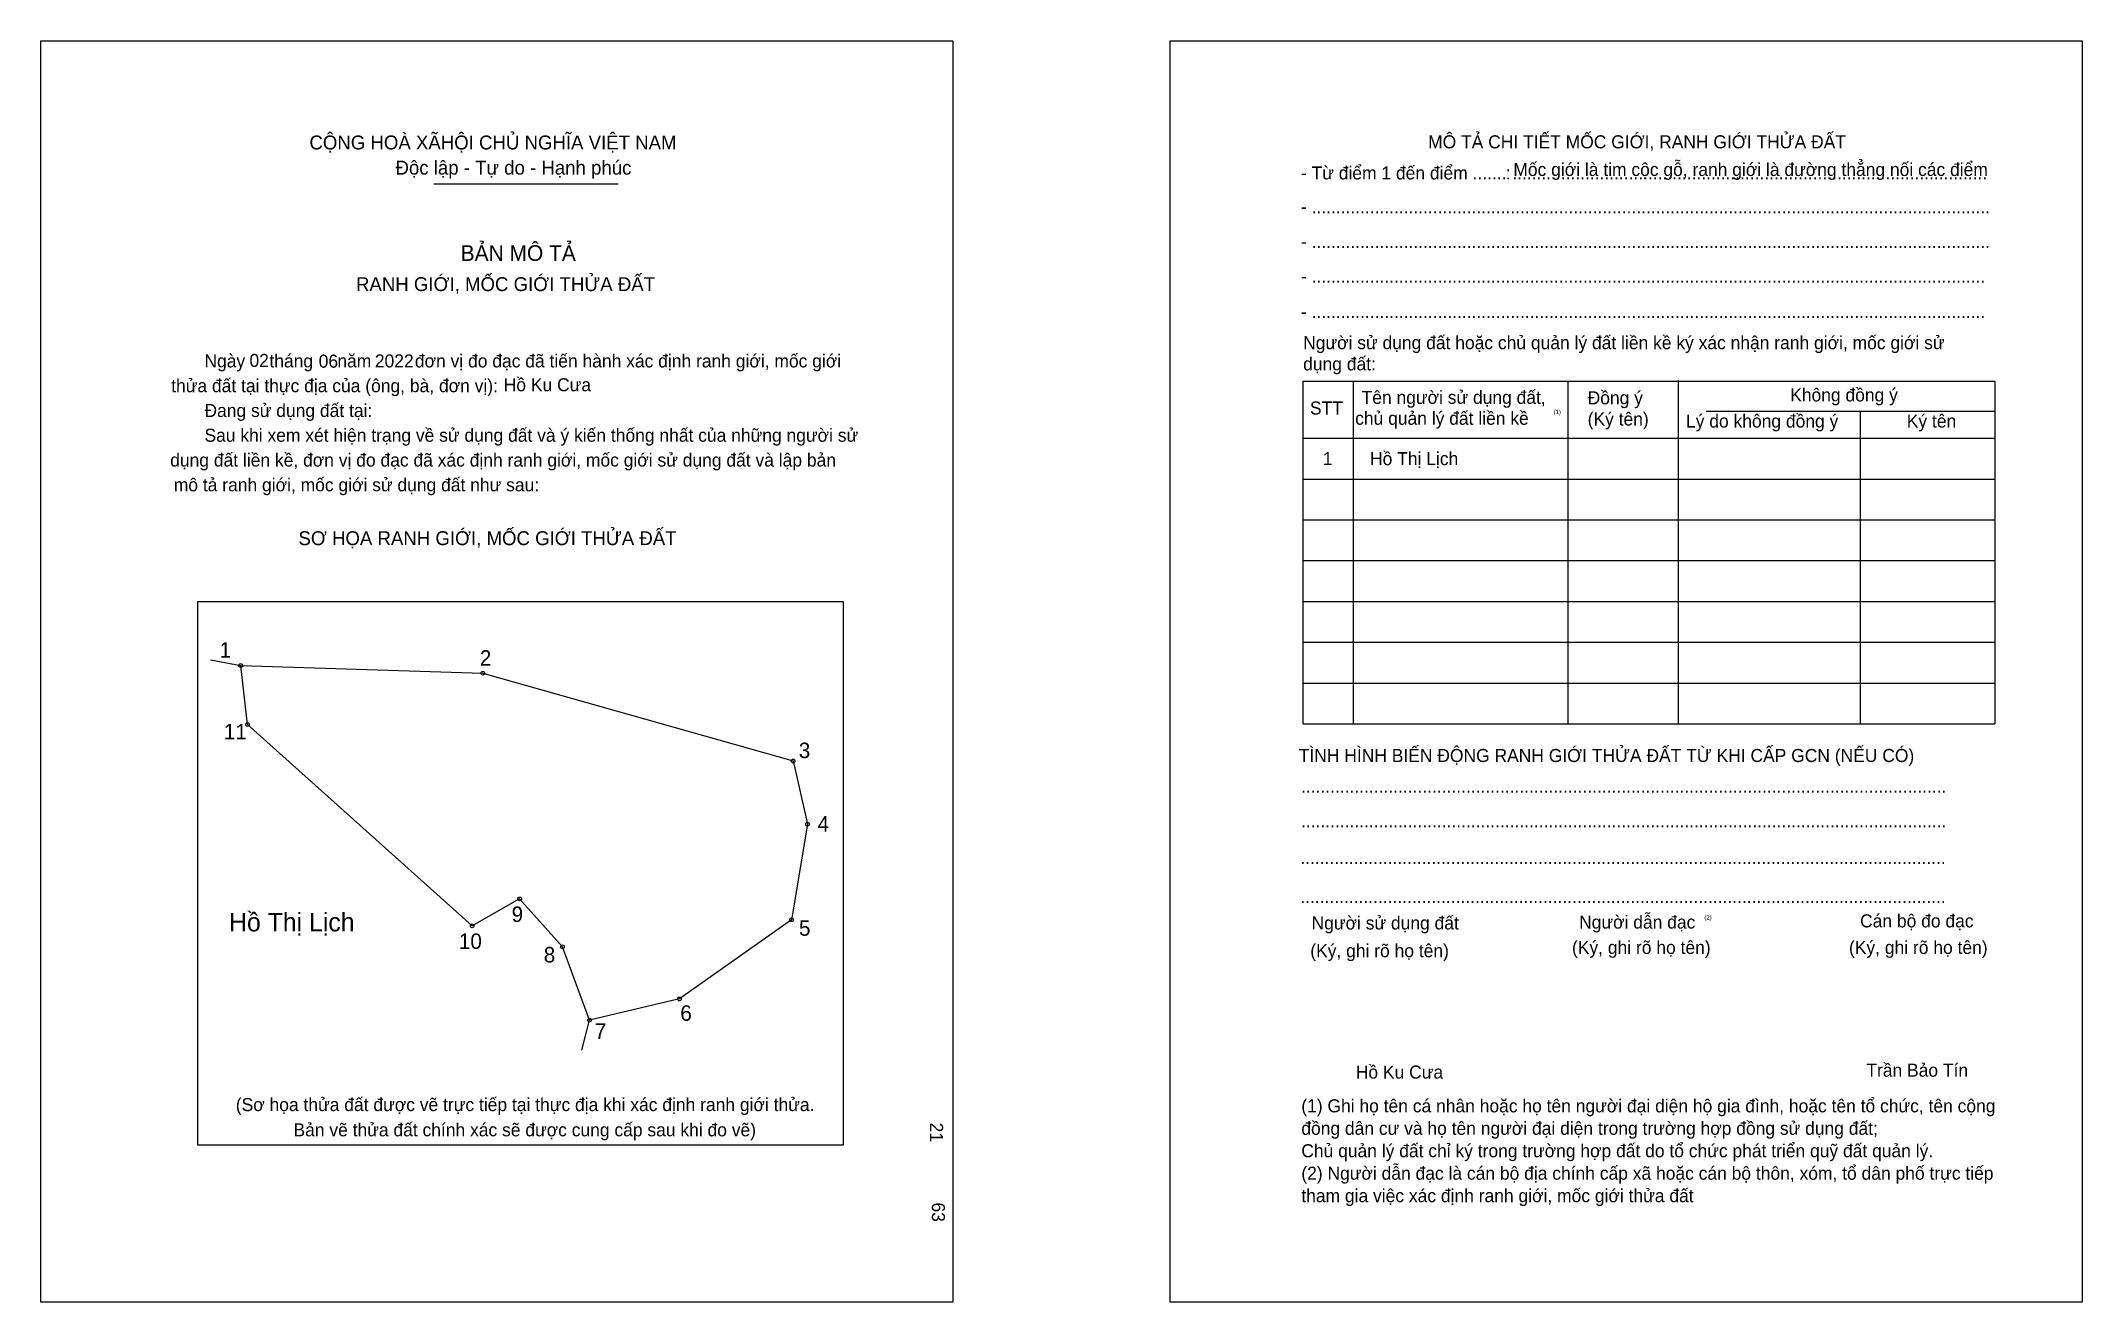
# Model space of a CAD drawing. Extents: x 546662 to 547196, y 1826094 to 1826423.
import ezdxf

# ---------------------------------------------------------------- set-up
doc = ezdxf.new("R2010")
doc.units = 0
for name, color, linetype in [('bmtKhungInTrang1', 7, 'Continuous'), ('bmtKhungInTrang2', 7, 'Continuous'), ('bmtNoiDung', 7, 'Continuous'), ('bmtTemplate', 7, 'Continuous'), ('CanhThua', 7, 'Continuous'), ('MocDinhThua', 7, 'Continuous'), ('RauThua', 7, 'Continuous'), ('SoHieuDinhThua', 7, 'Continuous'), ('TenChuLanCan', 7, 'Continuous')]:
    doc.layers.add(name, color=color, linetype=linetype)

msp = doc.modelspace()

# ---------------------------------------------------------------- linework, layer by layer
at = {"layer": 'bmtKhungInTrang1'}
msp.add_lwpolyline([(546662.13, 1826423.45), (546900.52, 1826423.45), (546900.52, 1826093.73), (546662.13, 1826093.73)], close=True, dxfattribs=at)
at = {"layer": 'bmtKhungInTrang2'}
msp.add_lwpolyline([(546957.37, 1826423.45), (547195.76, 1826423.45), (547195.76, 1826093.73), (546957.37, 1826093.73)], close=True, dxfattribs=at)
at = {"layer": 'bmtTemplate'}
for p, q in [((546764.86, 1826386.09), (546813.07, 1826386.09)), ((547005.2, 1826334.52), (547005.2, 1826244.88)), ((547061.27, 1826334.52), (547061.27, 1826244.88)), ((547090.13, 1826334.63), (547090.13, 1826244.88)), ((547172.94, 1826334.52), (547172.94, 1826244.88)), ((547097.44, 1826326.62), (547172.94, 1826326.62)), ((546992.12, 1826319.58), (547172.94, 1826319.58)), ((546992.12, 1826308.91), (547172.94, 1826308.91)), ((546992.12, 1826298.24), (547172.94, 1826298.24)), ((546992.12, 1826287.57), (547172.94, 1826287.57)), ((546992.12, 1826276.9), (547172.94, 1826276.9)), ((546992.12, 1826266.23), (547172.94, 1826266.23)), ((546992.12, 1826255.55), (547172.94, 1826255.55)), ((546992.12, 1826244.88), (547172.94, 1826244.88))]:
    msp.add_line(p, q, dxfattribs=at)
for points in [[(546992.01, 1826334.52), (547172.94, 1826334.52)], [(546992.01, 1826334.52), (546992.01, 1826244.88)], [(547137.75, 1826326.52), (547137.75, 1826244.88)]]:
    msp.add_lwpolyline(points, dxfattribs=at)
msp.add_lwpolyline([(546703.15, 1826134.79), (546703.15, 1826276.89), (546871.83, 1826276.89), (546871.83, 1826134.79)], close=True, dxfattribs=at)
at = {"layer": 'CanhThua'}
for p, q in [((546714.38, 1826260.13), (546777.69, 1826258.14)), ((546716.18, 1826244.72), (546714.38, 1826260.13)), ((546777.69, 1826258.14), (546858.78, 1826235.2)), ((546774.86, 1826192.11), (546716.18, 1826244.72)), ((546858.78, 1826235.2), (546862.56, 1826218.67)), ((546862.56, 1826218.67), (546858.35, 1826193.7)), ((546787.3, 1826199.14), (546774.86, 1826192.11)), ((546798.51, 1826186.65), (546787.3, 1826199.14)), ((546858.35, 1826193.7), (546829.08, 1826172.99)), ((546805.53, 1826167.45), (546798.51, 1826186.65)), ((546829.08, 1826172.99), (546805.53, 1826167.45))]:
    msp.add_line(p, q, dxfattribs=at)
at = {"layer": 'MocDinhThua'}
for centre in [(546714.38, 1826260.13), (546777.69, 1826258.14), (546716.18, 1826244.72), (546858.78, 1826235.2), (546862.56, 1826218.67), (546787.3, 1826199.14), (546774.86, 1826192.11), (546858.35, 1826193.7), (546798.51, 1826186.65), (546829.08, 1826172.99), (546805.53, 1826167.45)]:
    msp.add_circle(centre, 0.485, dxfattribs=at)
at = {"layer": 'RauThua'}
for p, q in [((546706.48, 1826261.65), (546714.38, 1826260.13)), ((546803.58, 1826159.63), (546805.53, 1826167.45))]:
    msp.add_line(p, q, dxfattribs=at)

# ---------------------------------------------------------------- texts
at = {"layer": 'bmtNoiDung'}
for s, height, p in [('02', 3.411, (546716.68, 1826338.2)), ('06', 3.411, (546734.77, 1826338.01)), ('2022', 3.411, (546749.45, 1826338.08)), ('Hồ Ku Cưa', 3.411, (546783.14, 1826331.85)), ('1', 3.41, (546997.25, 1826312.54)), ('Hồ Thị Lịch ', 3.4109, (547009.6, 1826312.54)), ('Hồ Ku Cưa', 3.411, (547005.88, 1826152.17))]:
    msp.add_text(s, height=height, dxfattribs=at).set_placement(p)
for s, p in [('21', (546894.59, 1826140.66)), ('63', (546895.07, 1826119.79))]:
    msp.add_text(s, height=3.411, rotation=270, dxfattribs=at).set_placement(p)
at = {"layer": 'bmtTemplate'}
for s, height, p in [('CỘNG HOÀ XÃHỘI CHỦ NGHĨA VIỆT NAM', 3.6383, (546732.35, 1826395.06)), ('MÔ TẢ CHI TIẾT MỐC GIỚI, RANH GIỚI THỬA ĐẤT', 3.4096, (547024.78, 1826395.35)), ('Độc lập - Tự do - Hạnh phúc', 3.6383, (546754.85, 1826388.48)), ('- Từ điểm 1 đến điểm .......', 3.4096, (546991.54, 1826387.22)), (':', 3.41, (547045.11, 1826387.22)), ('Mốc giới là tim cộc gỗ, ranh giới là đường thẳng nối các điểm', 3.4096, (547047.07, 1826388.12)), ('..................................................................................................', 3.4096, (547046.79, 1826387.22)), ('- ............................................................................................................................................', 3.40965, (546991.54, 1826378.38)), ('BẢN MÔ TẢ', 4.093, (546771.88, 1826365.93)), ('- ............................................................................................................................................', 3.40965, (546991.54, 1826369.31)), ('RANH GIỚI, MỐC GIỚI THỬA ĐẤT', 3.6383, (546744.52, 1826358.03)), ('- ...........................................................................................................................................', 3.40965, (546991.54, 1826360.24)), ('- ...........................................................................................................................................', 3.40965, (546991.54, 1826350.96)), ('Người sử dụng đất hoặc chủ quản lý đất liền kề ký xác nhận ranh giới, mốc giới sử', 3.4096, (546992.12, 1826342.85)), ('Ngày     tháng     năm         đơn vị đo đạc đã tiến hành xác định ranh giới, mốc giới ', 3.4109, (546704.91, 1826338.08)), ('dụng đất:', 3.41, (546992.12, 1826337.3)), ('thửa đất tại thực địa của (ông, bà, đơn vị):', 3.4109, (546696.21, 1826331.6)), ('Tên người sử dụng đất,', 3.4096, (547007.4, 1826328.55)), ('Đồng ý', 3.41, (547066.49, 1826328.44)), ('Không đồng ý', 3.4096, (547119.44, 1826329.19)), ('Đang sử dụng đất tại:', 3.4109, (546704.91, 1826325.12)), ('STT', 3.41, (546993.9, 1826325.77)), ('chủ quản lý đất liền kề', 3.4096, (547005.72, 1826323.09)), ('(1)', 1.137, (547057.58, 1826325.89)), ('(Ký tên)', 3.41, (547066.49, 1826322.89)), ('Lý do không đồng ý', 3.4096, (547092.21, 1826322.36)), ('Ký tên', 3.41, (547149.91, 1826322.36)), ('Sau khi xem xét hiện trạng về sử dụng đất và ý kiến thống nhất của những người sử ', 3.4109, (546704.91, 1826318.65)), ('dụng đất liền kề, đơn vị đo đạc đã xác định ranh giới, mốc giới sử dụng đất và lập bản', 3.4109, (546695.95, 1826312.17)), ('mô tả ranh giới, mốc giới sử dụng đất như sau:', 3.4109, (546696.89, 1826305.69)), ('SƠ HỌA RANH GIỚI, MỐC GIỚI THỬA ĐẤT', 3.6383, (546729.48, 1826291.62)), ('TÌNH HÌNH BIẾN ĐỘNG RANH GIỚI THỬA ĐẤT TỪ KHI CẤP GCN (NẾU CÓ)', 3.4096, (546990.97, 1826234.93)), ('.....................................................................................................................................', 3.41476, (546991.54, 1826226.91)), ('.....................................................................................................................................', 3.41476, (546991.54, 1826217.84)), ('.....................................................................................................................................', 3.41476, (546991.37, 1826208.23)), ('.....................................................................................................................................', 3.41476, (546991.37, 1826198.1)), ('Người sử dụng đất', 3.4096, (546994.32, 1826191.16)), ('Người dẫn đạc', 3.4096, (547064.26, 1826191.38)), ('(2)', 1.137, (547097, 1826193.73)), ('Cán bộ đo đạc', 3.4096, (547137.71, 1826191.7)), ('(Ký, ghi rõ họ tên)', 3.4096, (546993.98, 1826183.91)), ('(Ký, ghi rõ họ tên)', 3.4096, (547062.4, 1826184.76)), ('(Ký, ghi rõ họ tên)', 3.4096, (547134.81, 1826184.76)), ('Trần Bảo Tín', 3.4096, (547139.34, 1826152.67)), ('(Sơ họa thửa đất được vẽ trực tiếp tại thực địa khi xác định ranh giới thửa.', 3.4109, (546713.1, 1826143.68)), ('(1) Ghi họ tên cá nhân hoặc họ tên người đại diện hộ gia đình, hoặc tên tổ chức, tên cộng', 3.4096, (546991.64, 1826143.35)), ('Bản vẽ thửa đất chính xác sẽ được cung cấp sau khi đo vẽ)', 3.4109, (546728.18, 1826137.08)), ('đồng dân cư và họ tên người đại diện trong trường hợp đồng sử dụng đất;', 3.4096, (546991.64, 1826137.48)), ('Chủ quản lý đất chỉ ký trong trường hợp đất do tổ chức phát triển quỹ đất quản lý.', 3.4096, (546991.64, 1826131.61)), ('(2) Người dẫn đạc là cán bộ địa chính cấp xã hoặc cán bộ thôn, xóm, tổ dân phố trực tiếp', 3.4096, (546991.64, 1826125.74)), ('tham gia việc xác định ranh giới, mốc giới thửa đất', 3.4096, (546991.64, 1826119.87))]:
    msp.add_text(s, height=height, dxfattribs=at).set_placement(p)
at = {"layer": 'SoHieuDinhThua'}
for s, height, p in [('1', 4.04, (546708.87, 1826262.21)), ('2', 4.04, (546776.89, 1826260.12)), ('11', 4.044, (546709.97, 1826240.83)), ('3', 4.04, (546860.27, 1826235.96)), ('4', 4.04, (546865.17, 1826216.76)), ('9', 4.04, (546785.2, 1826193.12)), ('5', 4.04, (546860.32, 1826189.52)), ('10', 4.044, (546771.41, 1826186.07)), ('8', 4.04, (546793.6, 1826182.54)), ('6', 4.04, (546829.3, 1826167.28)), ('7', 4.04, (546806.93, 1826162.55))]:
    msp.add_text(s, height=height, dxfattribs=at).set_placement(p)
at = {"layer": 'TenChuLanCan'}
msp.add_text('Hồ Thị Lịch', height=4.853, dxfattribs=at).set_placement((546711.33, 1826190.65))

doc.saveas('drawing.dxf')
